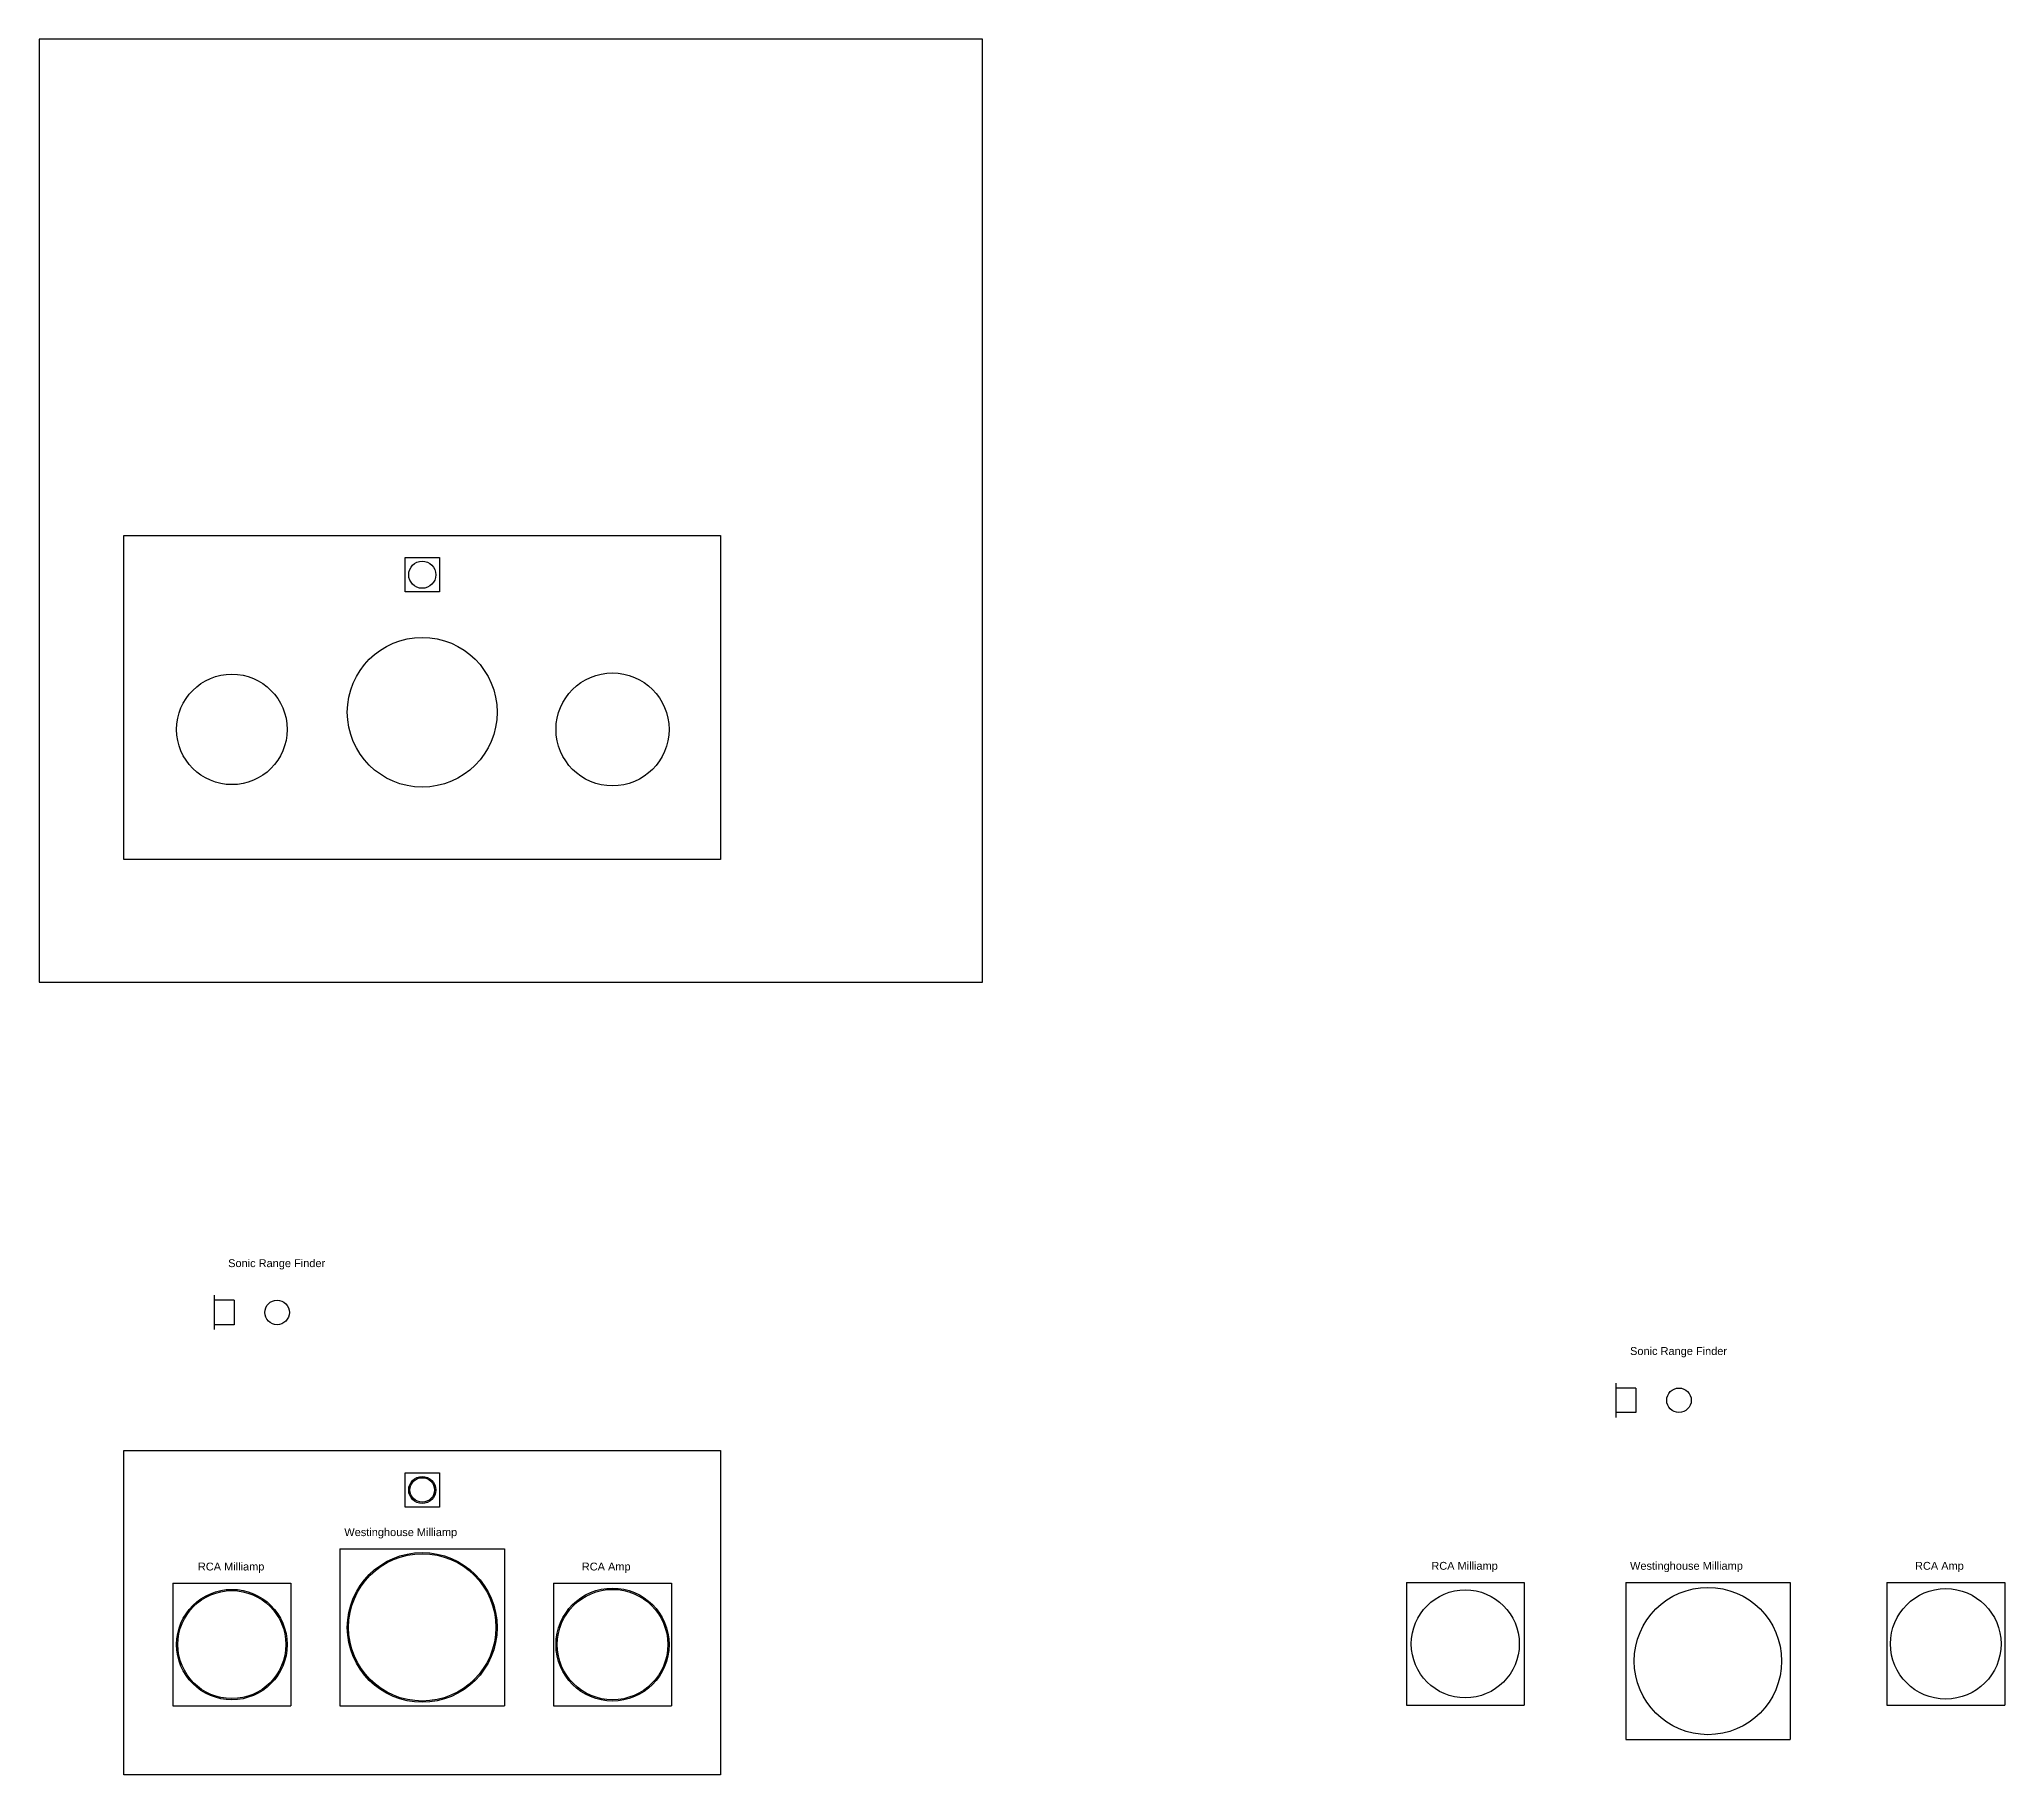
# Model space of a CAD drawing. Header units: inches. Extents: x -29.2 to 20.8, y 10.5 to 54.7.
import ezdxf

# ---------------------------------------------------------------- set-up
doc = ezdxf.new("R2010")
doc.units = ezdxf.units.IN
doc.header["$MEASUREMENT"] = 0
doc.layers.add('Cut', color=1, linetype='Continuous')
doc.layers.add('Recess', color=5, linetype='Continuous')
doc.styles.get("Standard").update_dxf_attribs({"font": 'arial.ttf'})

# ---------------------------------------------------------------- blocks, each defined once
blk = doc.blocks.new('RCA_Milliamp')
for p, q in [((5.6, 15.371), (8.6, 15.371)), ((5.6, 15.371), (5.6, 12.246)), ((8.6, 15.371), (8.6, 12.246)), ((5.6, 12.246), (8.6, 12.246))]:
    blk.add_line(p, q)
blk.add_circle((7.1, 13.808), 1.375)
at = {"insert": (6.236, 15.895), "char_height": 0.2, "width": 5.76662, "attachment_point": 1}
blk.add_mtext('{RCA Milliamp}', dxfattribs=at)
blk = doc.blocks.new('Westinghouse_Milliamp')
for p, q in [((11.182, 15.371), (15.369, 15.371)), ((11.182, 15.371), (11.182, 11.371)), ((15.369, 15.371), (15.369, 11.371)), ((11.182, 11.371), (15.369, 11.371))]:
    blk.add_line(p, q)
blk.add_circle((13.276, 13.371), 1.875)
at = {"insert": (11.293, 15.895), "char_height": 0.2, "width": 5.76662, "attachment_point": 1}
blk.add_mtext('{Westinghouse Milliamp}', dxfattribs=at)
blk = doc.blocks.new('RCA_Amp')
for p, q in [((17.828, 15.371), (17.828, 12.246)), ((17.828, 15.371), (20.828, 15.371)), ((20.828, 15.371), (20.828, 12.246)), ((17.828, 12.246), (20.828, 12.246))]:
    blk.add_line(p, q)
blk.add_circle((19.328, 13.808), 1.406)
at = {"insert": (18.545, 15.895), "char_height": 0.2, "width": 5.76662, "attachment_point": 1}
blk.add_mtext('{RCA Amp}', dxfattribs=at)
blk = doc.blocks.new('RangeFinder')
for p, q in [((10.942, 19.572), (10.942, 20.447)), ((11.442, 20.322), (10.942, 20.322)), ((11.442, 20.322), (11.442, 19.697)), ((11.442, 19.697), (10.942, 19.697))]:
    blk.add_line(p, q)
blk.add_circle((12.539, 20.009), 0.312)
at = {"insert": (11.293, 21.364), "char_height": 0.2, "width": 5.76662, "attachment_point": 1}
blk.add_mtext('{Sonic Range Finder}', dxfattribs=at)

msp = doc.modelspace()

# ---------------------------------------------------------------- linework, layer by layer
msp.add_lwpolyline([(-29.19, 30.658), (-5.19, 30.658), (-5.19, 54.658), (-29.19, 54.658), (-29.19, 30.658)])
msp.add_circle((-19.445, 17.727), 0.312)
at = {"layer": 'Cut'}
for points in [[(-27.039, 33.776), (-27.039, 42.026), (-11.852, 42.026), (-11.852, 33.776)], [(-27.039, 10.477), (-27.039, 18.727), (-11.852, 18.727), (-11.852, 10.477)]]:
    msp.add_lwpolyline(points, close=True, dxfattribs=at)
for centre, radius in [((-19.445, 41.026), 0.344), ((-19.445, 37.526), 1.906), ((-14.602, 37.089), 1.438), ((-24.289, 37.089), 1.406), ((-19.445, 17.727), 0.344), ((-19.445, 14.227), 1.906), ((-24.289, 13.79), 1.406), ((-14.602, 13.79), 1.438)]:
    msp.add_circle(centre, radius, dxfattribs=at)
at = {"layer": 'Recess'}
for points in [[(-19.883, 40.589), (-19.883, 41.464), (-19.008, 41.464), (-19.008, 40.589)], [(-19.883, 17.29), (-19.883, 18.165), (-19.008, 18.165), (-19.008, 17.29)]]:
    msp.add_lwpolyline(points, close=True, dxfattribs=at)

# ---------------------------------------------------------------- block references
for name, p in [('RangeFinder', (-35.677, 2.236)), ('RangeFinder', (0, 0)), ('Westinghouse_Milliamp', (-32.721, 0.857)), ('RCA_Milliamp', (-31.39, -0.018)), ('RCA_Amp', (-33.929, -0.018)), ('RCA_Milliamp', (0, 0)), ('Westinghouse_Milliamp', (0, 0)), ('RCA_Amp', (0, 0))]:
    msp.add_blockref(name, p)

doc.saveas('drawing.dxf')
